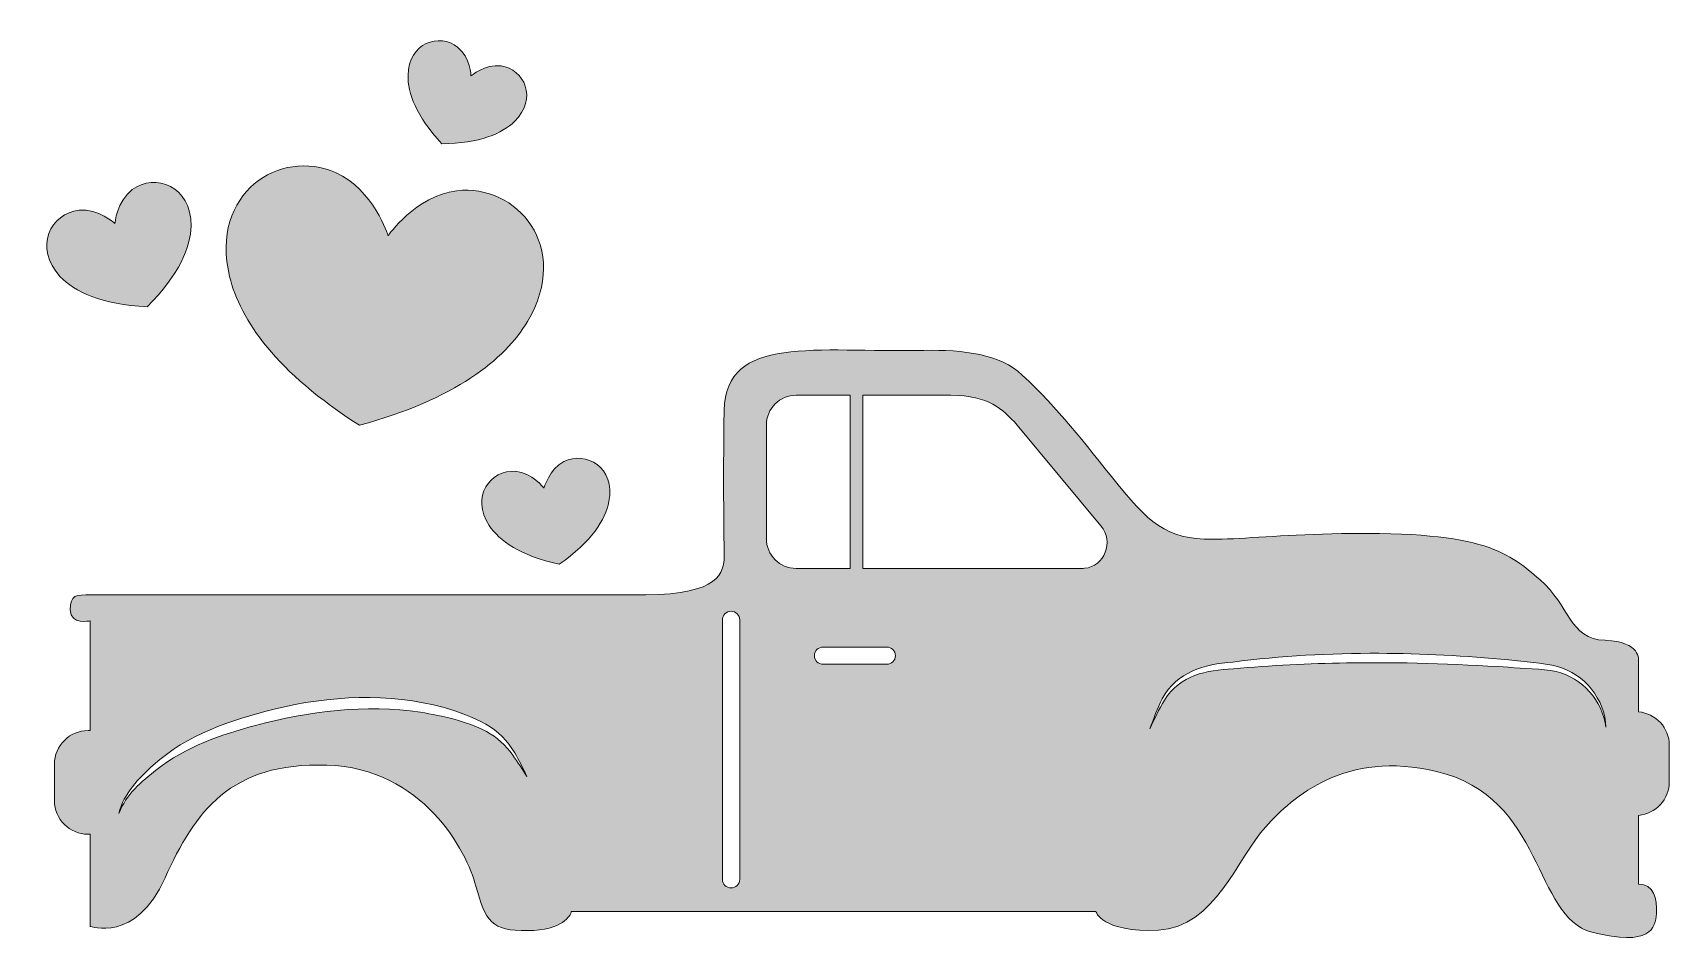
# Model space of a CAD drawing. Header units: inches. Extents: x -3553 to 7602, y -6675 to 5387.
# Drawn here: x 4412 to 7602, y -1503 to 280 of the extents above; entities that cross this region are included whole.
import ezdxf

# ---------------------------------------------------------------- set-up
doc = ezdxf.new("R2010")
doc.units = ezdxf.units.IN
doc.header["$MEASUREMENT"] = 0
doc.layers.add('4', color=7, linetype='Continuous')

msp = doc.modelspace()

# ---------------------------------------------------------------- hatches: boundary and pattern name
at = {"layer": '4', "true_color": 0xde242d}
h = msp.add_hatch(color=242, dxfattribs=at)
h.dxf.hatch_style = 2
edge = h.paths.add_edge_path()
edge.add_spline(control_points=[(5238.5, -28.4), (5355.3, -14.5), (5462.2, -138.2), (5376.3, -283), (5331.9, -357.9), (5234.1, -435), (5048.9, -485.7), (4886.8, -382.8), (4816, -280.4), (4795.5, -195.8), (4755.9, -32.1), (4894.4, 54.7), (5002, 7.1), (5076.2, -25.8), (5104.4, -116), (5104.4, -116), (5104.4, -116), (5157.9, -38.1), (5238.5, -28.4)], knot_values=[0, 0, 0, 0, 1, 1, 1, 2, 2, 2, 3, 3, 3, 4, 4, 4, 5, 5, 5, 6, 6, 6, 6], degree=3, periodic=1)
edge = h.paths.add_edge_path()
edge.add_spline(control_points=[(7602.1, -1109.6), (7602.1, -1109.6), (7602.1, -1180.9), (7602.1, -1180.9), (7602.1, -1215), (7575.7, -1243.2), (7542.3, -1246.1), (7542.3, -1304.2), (7542.3, -1354.8), (7542.3, -1380), (7571.9, -1380), (7578.3, -1408.2), (7577, -1437.8), (7575.8, -1465.2), (7565.5, -1503.3), (7451.1, -1473.8), (7336.8, -1444.2), (7360, -1210.4), (7148, -1160.4), (6971, -1118.5), (6869.3, -1209.2), (6815.4, -1268.2), (6761.4, -1327.3), (6716.5, -1464.8), (6606, -1469.9), (6495.5, -1475), (6484, -1433.3), (6484, -1433.3), (6484, -1433.3), (5532.2, -1433.3), (5461.6, -1433.3), (5460.3, -1441.6), (5445.2, -1469.9), (5375.9, -1470.9), (5306.5, -1471.8), (5294, -1452.6), (5275.7, -1384.2), (5257.4, -1315.8), (5172.6, -1153.9), (4984.8, -1148.2), (4796.9, -1142.4), (4727.5, -1238.7), (4669.8, -1367.8), (4612, -1496.9), (4523.3, -1462.2), (4523.3, -1462.2), (4523.3, -1462.2), (4523.3, -1282.9), (4523.3, -1282.9), (4522.7, -1282.9), (4522, -1283), (4521.4, -1283), (4521.4, -1283), (4519.5, -1283), (4519.5, -1283), (4483.4, -1283), (4454, -1253.5), (4454, -1217.5), (4454, -1217.5), (4454, -1146.2), (4454, -1146.2), (4454, -1110.2), (4483.4, -1080.7), (4519.5, -1080.7), (4519.5, -1080.7), (4521.4, -1080.7), (4521.4, -1080.7), (4522, -1080.7), (4522.7, -1080.8), (4523.3, -1080.8), (4523.3, -1080.8), (4523.3, -866.9), (4523.3, -866.9), (4523.3, -866.9), (4484.8, -875.5), (4484.8, -845.7), (4484.8, -815.8), (4495.4, -816.1), (4525.3, -816.1), (4555.1, -816.1), (4597.8, -816.1), (4663.3, -816.1), (4728.8, -816.1), (5462.9, -816.1), (5606.7, -816.1), (5750.6, -816.1), (5759.6, -771.2), (5759.6, -741.6), (5759.6, -712.1), (5757, -604.2), (5759.6, -456.5), (5762.1, -308.8), (5937.5, -343.8), (6148.8, -339.6), (6227.5, -338.1), (6297.1, -346.9), (6340.8, -387.7), (6412.4, -454.6), (6457.7, -515.3), (6527.7, -601.6), (6596.8, -687), (6629.5, -710.8), (6730.2, -707.6), (6786.7, -705.9), (6860.5, -698.5), (6963.1, -696.7), (7248.2, -691.5), (7290.6, -736.5), (7349.7, -786.6), (7408.8, -836.7), (7406.2, -902.2), (7476.8, -904.8), (7547.5, -907.3), (7542.3, -944.6), (7542.3, -944.6), (7542.3, -944.6), (7542.3, -986.3), (7542.3, -1044.4), (7575.7, -1047.4), (7602.1, -1075.5), (7602.1, -1109.6)], knot_values=[0, 0, 0, 0, 1, 1, 1, 2, 2, 2, 3, 3, 3, 4, 4, 4, 5, 5, 5, 6, 6, 6, 7, 7, 7, 8, 8, 8, 9, 9, 9, 10, 10, 10, 11, 11, 11, 12, 12, 12, 13, 13, 13, 14, 14, 14, 15, 15, 15, 16, 16, 16, 17, 17, 17, 18, 18, 18, 19, 19, 19, 20, 20, 20, 21, 21, 21, 22, 22, 22, 23, 23, 23, 24, 24, 24, 25, 25, 25, 26, 26, 26, 27, 27, 27, 28, 28, 28, 29, 29, 29, 30, 30, 30, 31, 31, 31, 32, 32, 32, 33, 33, 33, 34, 34, 34, 35, 35, 35, 36, 36, 36, 37, 37, 37, 38, 38, 38, 39, 39, 39, 40, 40, 40, 40], degree=3, periodic=1)
edge = h.paths.add_edge_path()
edge.add_spline(control_points=[(5374.9, -1170.5), (5367.7, -1154.8), (5360, -1139.2), (5351.2, -1124.2), (5337.7, -1101), (5318.3, -1081.7), (5295, -1068.4), (5269.5, -1054), (5241.1, -1044.4), (5213.4, -1036), (5105.4, -1006.4), (4990.2, -1012.6), (4882.3, -1039), (4798.2, -1060.4), (4712.3, -1088.5), (4646.5, -1148.1), (4618.2, -1173.9), (4588.7, -1203.5), (4579.7, -1242.2), (4593.2, -1205.9), (4623.8, -1179.8), (4653.4, -1156.9), (4709.8, -1112.4), (4777.8, -1089.2), (4845.9, -1070.8), (4950.3, -1042.7), (5060.2, -1029.3), (5167.6, -1045.1), (5210.9, -1052.5), (5256.7, -1061.9), (5296.1, -1082.8), (5316.7, -1093.7), (5333.9, -1109.9), (5347.5, -1128.8), (5357.2, -1142.4), (5366.2, -1156.4), (5374.9, -1170.5)], knot_values=[0, 0, 0, 0, 1, 1, 1, 2, 2, 2, 3, 3, 3, 4, 4, 4, 5, 5, 5, 6, 6, 6, 7, 7, 7, 8, 8, 8, 9, 9, 9, 10, 10, 10, 11, 11, 11, 12, 12, 12, 12], degree=3, periodic=1)
edge = h.paths.add_edge_path()
edge.add_spline(control_points=[(5789.9, -864.9), (5789.9, -855.7), (5782.3, -848.1), (5773.1, -848.1), (5763.8, -848.1), (5756.2, -855.7), (5756.2, -864.9), (5756.2, -864.9), (5756.2, -1370.8), (5756.2, -1370.8), (5756.2, -1380.1), (5763.8, -1387.7), (5773.1, -1387.7), (5782.3, -1387.7), (5789.9, -1380.1), (5789.9, -1370.8), (5789.9, -1370.8), (5789.9, -864.9), (5789.9, -864.9)], knot_values=[0, 0, 0, 0, 1, 1, 1, 2, 2, 2, 3, 3, 3, 4, 4, 4, 5, 5, 5, 6, 6, 6, 6], degree=3, periodic=1)
edge = h.paths.add_edge_path()
edge.add_spline(control_points=[(5900, -764.8), (5900, -764.8), (6005.5, -764.8), (6005.5, -764.8), (6005.5, -764.8), (6005.5, -427), (6005.5, -427), (6005.5, -427), (5900, -427), (5900, -427), (5868, -427), (5841.8, -453.2), (5841.8, -485.2), (5841.8, -485.2), (5841.8, -706.5), (5841.8, -706.5), (5841.8, -738.5), (5868, -764.8), (5900, -764.8)], knot_values=[0, 0, 0, 0, 1, 1, 1, 2, 2, 2, 3, 3, 3, 4, 4, 4, 5, 5, 5, 6, 6, 6, 6], degree=3, periodic=1)
edge = h.paths.add_edge_path()
edge.add_spline(control_points=[(6093.5, -934.8), (6093.5, -925.5), (6085.9, -917.9), (6076.7, -917.9), (6076.7, -917.9), (5952.4, -917.9), (5952.4, -917.9), (5943.1, -917.9), (5935.5, -925.5), (5935.5, -934.8), (5935.5, -944.1), (5943.1, -951.6), (5952.4, -951.6), (5952.4, -951.6), (6076.7, -951.6), (6076.7, -951.6), (6085.9, -951.6), (6093.5, -944.1), (6093.5, -934.8)], knot_values=[0, 0, 0, 0, 1, 1, 1, 2, 2, 2, 3, 3, 3, 4, 4, 4, 5, 5, 5, 6, 6, 6, 6], degree=3, periodic=1)
edge = h.paths.add_edge_path()
edge.add_spline(control_points=[(6494.1, -681.6), (6494.1, -681.6), (6331.1, -485.2), (6331.1, -485.2), (6300.3, -452.6), (6277.2, -428.2), (6201.4, -427), (6201.4, -427), (6029.9, -427), (6029.9, -427), (6029.9, -427), (6029.9, -764.8), (6029.9, -764.8), (6029.9, -764.8), (6456.6, -764.8), (6456.6, -764.8), (6458.3, -764.8), (6460.1, -764.7), (6461.8, -764.5), (6501.6, -760.9), (6519.6, -712.3), (6494.1, -681.6)], knot_values=[0, 0, 0, 0, 1, 1, 1, 2, 2, 2, 3, 3, 3, 4, 4, 4, 5, 5, 5, 6, 6, 6, 7, 7, 7, 7], degree=3, periodic=1)
edge = h.paths.add_edge_path()
edge.add_spline(control_points=[(7478.5, -1074.4), (7476.9, -1019.9), (7436.5, -970.3), (7384.2, -955.7), (7354.4, -948), (7319.7, -947), (7289.2, -943.2), (7205.3, -935), (7120.1, -930.4), (7035.9, -930.2), (6940.8, -929.9), (6845.3, -935.2), (6750.9, -947.2), (6695.4, -951.7), (6642.1, -966.3), (6613.6, -1018.7), (6603.9, -1037.1), (6597.1, -1058.2), (6589.2, -1077.4), (6598.8, -1059.1), (6607, -1038.8), (6618, -1021.3), (6649.8, -972.1), (6698.1, -963.3), (6752.4, -960.3), (6825.2, -953.8), (6899.6, -949.9), (6972.8, -948.9), (7077.9, -947.2), (7183, -950.7), (7288, -957.4), (7317.9, -960.2), (7352.3, -960.1), (7381.5, -965.8), (7432.2, -977.7), (7472.1, -1022.5), (7478.5, -1074.4)], knot_values=[0, 0, 0, 0, 1, 1, 1, 2, 2, 2, 3, 3, 3, 4, 4, 4, 5, 5, 5, 6, 6, 6, 7, 7, 7, 8, 8, 8, 9, 9, 9, 10, 10, 10, 11, 11, 11, 12, 12, 12, 12], degree=3, periodic=1)
edge = h.paths.add_edge_path()
edge.add_spline(control_points=[(5266, 195.5), (5266, 195.5), (5264.4, 231.9), (5240, 251.4), (5204.6, 279.7), (5144.5, 261), (5143.2, 196.1), (5142.5, 162.6), (5158.8, 117.6), (5209.1, 63.4), (5283, 64.1), (5327, 83.2), (5350.8, 106.7), (5397, 152.2), (5369.4, 208.7), (5324.5, 215), (5293.6, 219.3), (5266, 195.5), (5266, 195.5)], knot_values=[0, 0, 0, 0, 1, 1, 1, 2, 2, 2, 3, 3, 3, 4, 4, 4, 5, 5, 5, 6, 6, 6, 6], degree=3, periodic=1)
edge = h.paths.add_edge_path()
edge.add_spline(control_points=[(4571.8, -92.4), (4571.8, -92.4), (4539.6, -62.4), (4502, -66.3), (4447.5, -71.8), (4411.6, -138.9), (4465.4, -195.9), (4493.2, -225.4), (4545.4, -250.4), (4634.7, -254.6), (4697.8, -191.3), (4719.5, -137.6), (4720.2, -97.1), (4721.5, -18.7), (4649.7, 6.6), (4605.7, -26.1), (4575.4, -48.5), (4571.8, -92.4), (4571.8, -92.4)], knot_values=[0, 0, 0, 0, 1, 1, 1, 2, 2, 2, 3, 3, 3, 4, 4, 4, 5, 5, 5, 6, 6, 6, 6], degree=3, periodic=1)
h = msp.add_hatch(color=242, dxfattribs=at)
h.dxf.hatch_style = 2
edge = h.paths.add_edge_path()
edge.add_spline(control_points=[(5408.3, -608.2), (5408.3, -608.2), (5385.2, -577.7), (5352.4, -575.4), (5304.8, -572), (5264, -624.2), (5301.6, -681.1), (5321, -710.5), (5362.1, -739.8), (5438, -756.7), (5501.6, -711.9), (5528.2, -669.1), (5534.9, -634.5), (5547.7, -567.5), (5490, -535), (5447.3, -556.4), (5418, -571.2), (5408.3, -608.2), (5408.3, -608.2)], knot_values=[0, 0, 0, 0, 1, 1, 1, 2, 2, 2, 3, 3, 3, 4, 4, 4, 5, 5, 5, 6, 6, 6, 6], degree=3, periodic=1)

# ---------------------------------------------------------------- linework, layer by layer
at = {"layer": '4', "lineweight": 0}
for points, knots in [([(5266, 195.5), (5266, 195.5), (5264.4, 231.9), (5240, 251.4), (5204.6, 279.7), (5144.5, 261), (5143.2, 196.1), (5142.5, 162.6), (5158.8, 117.6), (5209.1, 63.4), (5283, 64.1), (5327, 83.2), (5350.8, 106.7), (5397, 152.2), (5369.4, 208.7), (5324.5, 215), (5293.6, 219.3), (5266, 195.5), (5266, 195.5)], [0, 0, 0, 0, 1, 1, 1, 2, 2, 2, 3, 3, 3, 4, 4, 4, 5, 5, 5, 6, 6, 6, 6]), ([(5238.5, -28.4), (5355.3, -14.5), (5462.2, -138.2), (5376.3, -283), (5331.9, -357.9), (5234.1, -435), (5048.9, -485.7), (4886.8, -382.8), (4816, -280.4), (4795.5, -195.8), (4755.9, -32.1), (4894.4, 54.7), (5002, 7.1), (5076.2, -25.8), (5104.4, -116), (5104.4, -116), (5104.4, -116), (5157.9, -38.1), (5238.5, -28.4)], [0, 0, 0, 0, 1, 1, 1, 2, 2, 2, 3, 3, 3, 4, 4, 4, 5, 5, 5, 6, 6, 6, 6]), ([(4571.8, -92.4), (4571.8, -92.4), (4539.6, -62.4), (4502, -66.3), (4447.5, -71.8), (4411.6, -138.9), (4465.4, -195.9), (4493.2, -225.4), (4545.4, -250.4), (4634.7, -254.6), (4697.8, -191.3), (4719.5, -137.6), (4720.2, -97.1), (4721.5, -18.7), (4649.7, 6.6), (4605.7, -26.1), (4575.4, -48.5), (4571.8, -92.4), (4571.8, -92.4)], [0, 0, 0, 0, 1, 1, 1, 2, 2, 2, 3, 3, 3, 4, 4, 4, 5, 5, 5, 6, 6, 6, 6]), ([(7602.1, -1109.6), (7602.1, -1109.6), (7602.1, -1180.9), (7602.1, -1180.9), (7602.1, -1215), (7575.7, -1243.2), (7542.3, -1246.1), (7542.3, -1304.2), (7542.3, -1354.8), (7542.3, -1380), (7571.9, -1380), (7578.3, -1408.2), (7577, -1437.8), (7575.8, -1465.2), (7565.5, -1503.3), (7451.1, -1473.8), (7336.8, -1444.2), (7360, -1210.4), (7148, -1160.4), (6971, -1118.5), (6869.3, -1209.2), (6815.4, -1268.2), (6761.4, -1327.3), (6716.5, -1464.8), (6606, -1469.9), (6495.5, -1475), (6484, -1433.3), (6484, -1433.3), (6484, -1433.3), (5532.2, -1433.3), (5461.6, -1433.3), (5460.3, -1441.6), (5445.2, -1469.9), (5375.9, -1470.9), (5306.5, -1471.8), (5294, -1452.6), (5275.7, -1384.2), (5257.4, -1315.8), (5172.6, -1153.9), (4984.8, -1148.2), (4796.9, -1142.4), (4727.5, -1238.7), (4669.8, -1367.8), (4612, -1496.9), (4523.3, -1462.2), (4523.3, -1462.2), (4523.3, -1462.2), (4523.3, -1282.9), (4523.3, -1282.9), (4522.7, -1282.9), (4522, -1283), (4521.4, -1283), (4521.4, -1283), (4519.5, -1283), (4519.5, -1283), (4483.4, -1283), (4454, -1253.5), (4454, -1217.5), (4454, -1217.5), (4454, -1146.2), (4454, -1146.2), (4454, -1110.2), (4483.4, -1080.7), (4519.5, -1080.7), (4519.5, -1080.7), (4521.4, -1080.7), (4521.4, -1080.7), (4522, -1080.7), (4522.7, -1080.8), (4523.3, -1080.8), (4523.3, -1080.8), (4523.3, -866.9), (4523.3, -866.9), (4523.3, -866.9), (4484.8, -875.5), (4484.8, -845.7), (4484.8, -815.8), (4495.4, -816.1), (4525.3, -816.1), (4555.1, -816.1), (4597.8, -816.1), (4663.3, -816.1), (4728.8, -816.1), (5462.9, -816.1), (5606.7, -816.1), (5750.6, -816.1), (5759.6, -771.2), (5759.6, -741.6), (5759.6, -712.1), (5757, -604.2), (5759.6, -456.5), (5762.1, -308.8), (5937.5, -343.8), (6148.8, -339.6), (6227.5, -338.1), (6297.1, -346.9), (6340.8, -387.7), (6412.4, -454.6), (6457.7, -515.3), (6527.7, -601.6), (6596.8, -687), (6629.5, -710.8), (6730.2, -707.6), (6786.7, -705.9), (6860.5, -698.5), (6963.1, -696.7), (7248.2, -691.5), (7290.6, -736.5), (7349.7, -786.6), (7408.8, -836.7), (7406.2, -902.2), (7476.8, -904.8), (7547.5, -907.3), (7542.3, -944.6), (7542.3, -944.6), (7542.3, -944.6), (7542.3, -986.3), (7542.3, -1044.4), (7575.7, -1047.4), (7602.1, -1075.5), (7602.1, -1109.6)], [0, 0, 0, 0, 1, 1, 1, 2, 2, 2, 3, 3, 3, 4, 4, 4, 5, 5, 5, 6, 6, 6, 7, 7, 7, 8, 8, 8, 9, 9, 9, 10, 10, 10, 11, 11, 11, 12, 12, 12, 13, 13, 13, 14, 14, 14, 15, 15, 15, 16, 16, 16, 17, 17, 17, 18, 18, 18, 19, 19, 19, 20, 20, 20, 21, 21, 21, 22, 22, 22, 23, 23, 23, 24, 24, 24, 25, 25, 25, 26, 26, 26, 27, 27, 27, 28, 28, 28, 29, 29, 29, 30, 30, 30, 31, 31, 31, 32, 32, 32, 33, 33, 33, 34, 34, 34, 35, 35, 35, 36, 36, 36, 37, 37, 37, 38, 38, 38, 39, 39, 39, 40, 40, 40, 40]), ([(5900, -764.8), (5900, -764.8), (6005.5, -764.8), (6005.5, -764.8), (6005.5, -764.8), (6005.5, -427), (6005.5, -427), (6005.5, -427), (5900, -427), (5900, -427), (5868, -427), (5841.8, -453.2), (5841.8, -485.2), (5841.8, -485.2), (5841.8, -706.5), (5841.8, -706.5), (5841.8, -738.5), (5868, -764.8), (5900, -764.8)], [0, 0, 0, 0, 1, 1, 1, 2, 2, 2, 3, 3, 3, 4, 4, 4, 5, 5, 5, 6, 6, 6, 6]), ([(6494.1, -681.6), (6494.1, -681.6), (6331.1, -485.2), (6331.1, -485.2), (6300.3, -452.6), (6277.2, -428.2), (6201.4, -427), (6201.4, -427), (6029.9, -427), (6029.9, -427), (6029.9, -427), (6029.9, -764.8), (6029.9, -764.8), (6029.9, -764.8), (6456.6, -764.8), (6456.6, -764.8), (6458.3, -764.8), (6460.1, -764.7), (6461.8, -764.5), (6501.6, -760.9), (6519.6, -712.3), (6494.1, -681.6)], [0, 0, 0, 0, 1, 1, 1, 2, 2, 2, 3, 3, 3, 4, 4, 4, 5, 5, 5, 6, 6, 6, 7, 7, 7, 7]), ([(5408.3, -608.2), (5408.3, -608.2), (5385.2, -577.7), (5352.4, -575.4), (5304.8, -572), (5264, -624.2), (5301.6, -681.1), (5321, -710.5), (5362.1, -739.8), (5438, -756.7), (5501.6, -711.9), (5528.2, -669.1), (5534.9, -634.5), (5547.7, -567.5), (5490, -535), (5447.3, -556.4), (5418, -571.2), (5408.3, -608.2), (5408.3, -608.2)], [0, 0, 0, 0, 1, 1, 1, 2, 2, 2, 3, 3, 3, 4, 4, 4, 5, 5, 5, 6, 6, 6, 6]), ([(5789.9, -864.9), (5789.9, -855.7), (5782.3, -848.1), (5773.1, -848.1), (5763.8, -848.1), (5756.2, -855.7), (5756.2, -864.9), (5756.2, -864.9), (5756.2, -1370.8), (5756.2, -1370.8), (5756.2, -1380.1), (5763.8, -1387.7), (5773.1, -1387.7), (5782.3, -1387.7), (5789.9, -1380.1), (5789.9, -1370.8), (5789.9, -1370.8), (5789.9, -864.9), (5789.9, -864.9)], [0, 0, 0, 0, 1, 1, 1, 2, 2, 2, 3, 3, 3, 4, 4, 4, 5, 5, 5, 6, 6, 6, 6]), ([(6093.5, -934.8), (6093.5, -925.5), (6085.9, -917.9), (6076.7, -917.9), (6076.7, -917.9), (5952.4, -917.9), (5952.4, -917.9), (5943.1, -917.9), (5935.5, -925.5), (5935.5, -934.8), (5935.5, -944.1), (5943.1, -951.6), (5952.4, -951.6), (5952.4, -951.6), (6076.7, -951.6), (6076.7, -951.6), (6085.9, -951.6), (6093.5, -944.1), (6093.5, -934.8)], [0, 0, 0, 0, 1, 1, 1, 2, 2, 2, 3, 3, 3, 4, 4, 4, 5, 5, 5, 6, 6, 6, 6]), ([(7478.5, -1074.4), (7476.9, -1019.9), (7436.5, -970.3), (7384.2, -955.7), (7354.4, -948), (7319.7, -947), (7289.2, -943.2), (7205.3, -935), (7120.1, -930.4), (7035.9, -930.2), (6940.8, -929.9), (6845.3, -935.2), (6750.9, -947.2), (6695.4, -951.7), (6642.1, -966.3), (6613.6, -1018.7), (6603.9, -1037.1), (6597.1, -1058.2), (6589.2, -1077.4), (6598.8, -1059.1), (6607, -1038.8), (6618, -1021.3), (6649.8, -972.1), (6698.1, -963.3), (6752.4, -960.3), (6825.2, -953.8), (6899.6, -949.9), (6972.8, -948.9), (7077.9, -947.2), (7183, -950.7), (7288, -957.4), (7317.9, -960.2), (7352.3, -960.1), (7381.5, -965.8), (7432.2, -977.7), (7472.1, -1022.5), (7478.5, -1074.4)], [0, 0, 0, 0, 1, 1, 1, 2, 2, 2, 3, 3, 3, 4, 4, 4, 5, 5, 5, 6, 6, 6, 7, 7, 7, 8, 8, 8, 9, 9, 9, 10, 10, 10, 11, 11, 11, 12, 12, 12, 12]), ([(5374.9, -1170.5), (5367.7, -1154.8), (5360, -1139.2), (5351.2, -1124.2), (5337.7, -1101), (5318.3, -1081.7), (5295, -1068.4), (5269.5, -1054), (5241.1, -1044.4), (5213.4, -1036), (5105.4, -1006.4), (4990.2, -1012.6), (4882.3, -1039), (4798.2, -1060.4), (4712.3, -1088.5), (4646.5, -1148.1), (4618.2, -1173.9), (4588.7, -1203.5), (4579.7, -1242.2), (4593.2, -1205.9), (4623.8, -1179.8), (4653.4, -1156.9), (4709.8, -1112.4), (4777.8, -1089.2), (4845.9, -1070.8), (4950.3, -1042.7), (5060.2, -1029.3), (5167.6, -1045.1), (5210.9, -1052.5), (5256.7, -1061.9), (5296.1, -1082.8), (5316.7, -1093.7), (5333.9, -1109.9), (5347.5, -1128.8), (5357.2, -1142.4), (5366.2, -1156.4), (5374.9, -1170.5)], [0, 0, 0, 0, 1, 1, 1, 2, 2, 2, 3, 3, 3, 4, 4, 4, 5, 5, 5, 6, 6, 6, 7, 7, 7, 8, 8, 8, 9, 9, 9, 10, 10, 10, 11, 11, 11, 12, 12, 12, 12])]:
    msp.add_open_spline(points, degree=3, knots=knots, dxfattribs=at)

doc.saveas('drawing.dxf')
